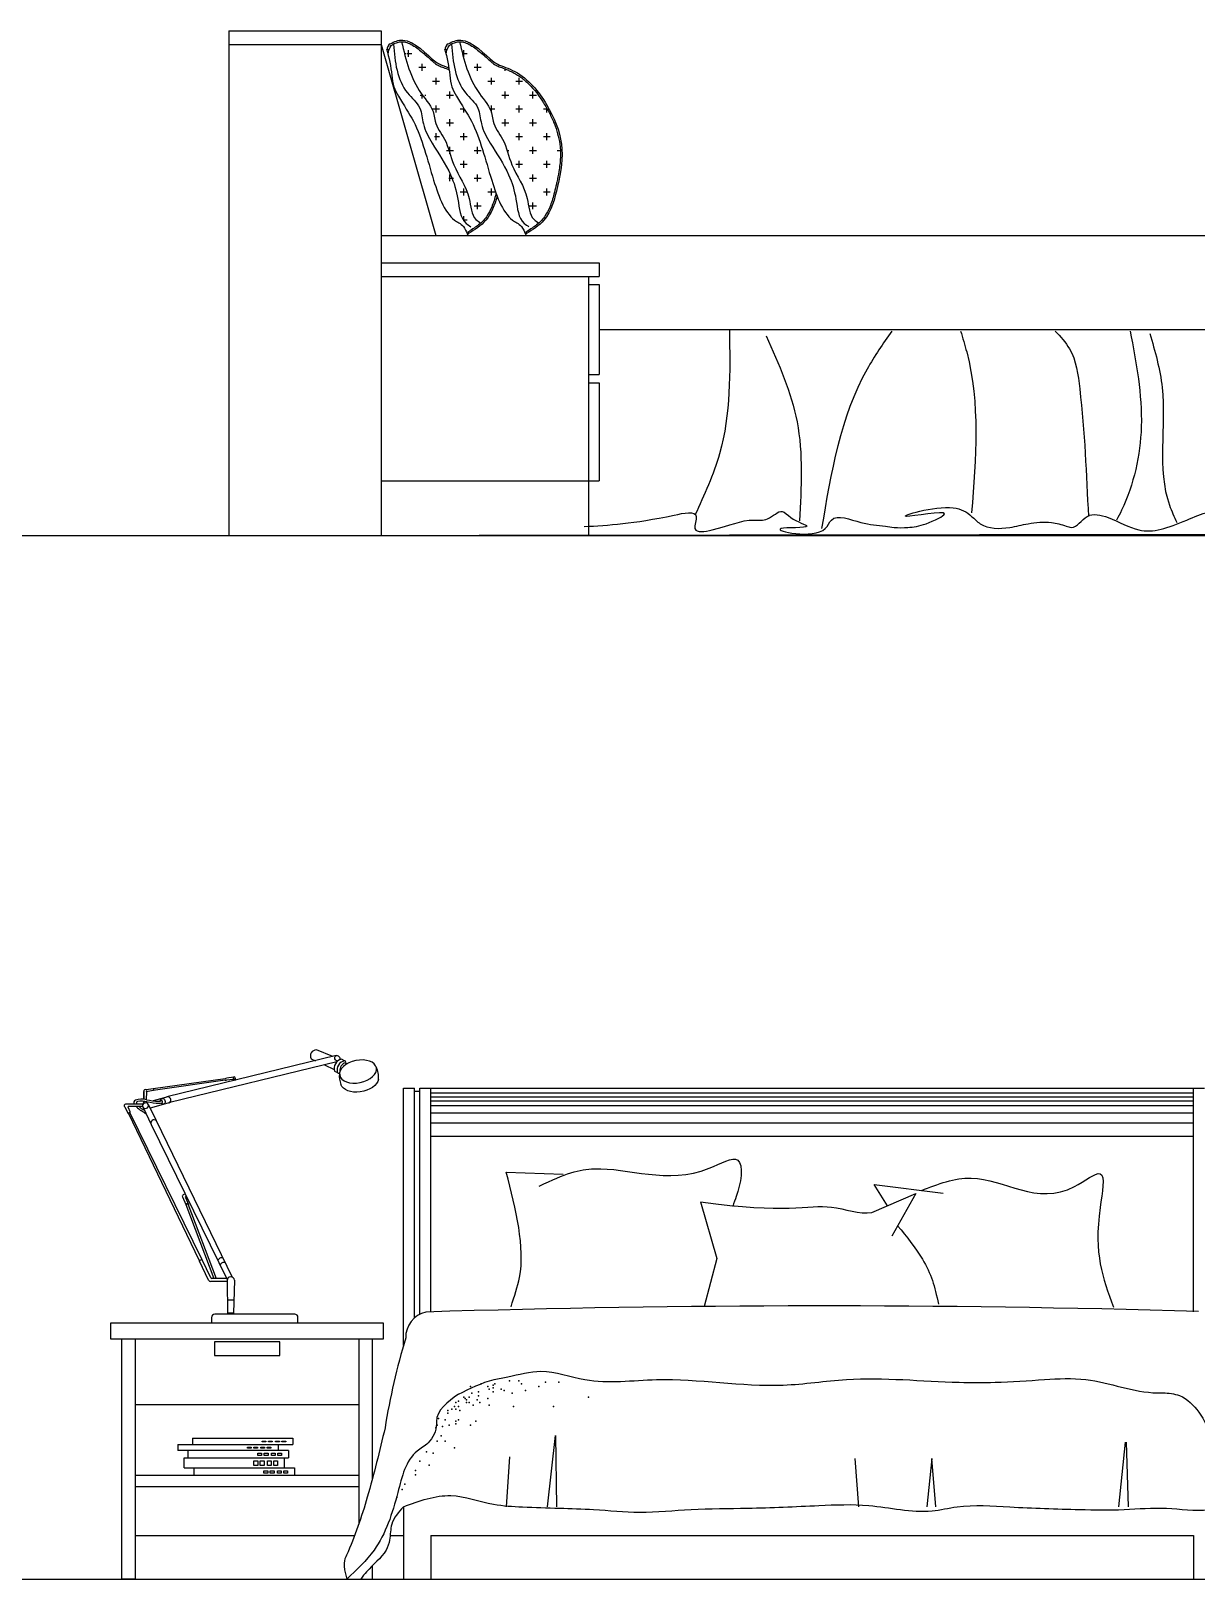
# Model space of a CAD drawing. Header units: inches. Extents: x 15.4 to 57.9, y 9.9 to 34.7.
# Drawn here: x 22.781 to 24.919, y 16.468 to 19.307 of the extents above; entities that cross this region are included whole.
import ezdxf

# ---------------------------------------------------------------- set-up
doc = ezdxf.new("R2010")
doc.units = ezdxf.units.IN
doc.header["$MEASUREMENT"] = 0
for name, color, linetype in [('02', 2, 'Continuous'), ('1', 1, 'Continuous'), ('8', 8, 'Continuous')]:
    doc.layers.add(name, color=color, linetype=linetype)
pattern_1 = [(0, (61.92323, 39.636936), (0.0254, 0.0254), [0.0127, -0.0381]), (90, (61.92958, 39.630586), (-0.0254, 0.0254), [0.0127, -0.0381])]

msp = doc.modelspace()

# ---------------------------------------------------------------- hatches: boundary and pattern name
at = {"layer": '8'}
h = msp.add_hatch(dxfattribs=at)
h.set_pattern_fill('CROSS', color=256, scale=0.004, style=0)
h.set_pattern_definition(pattern_1)
edge = h.paths.add_edge_path()
edge.add_spline(control_points=[(23.6066, 18.9555), (23.6035, 18.9574), (23.5886, 18.9664), (23.589, 19.0128), (23.5552, 19.0543), (23.546, 19.1067), (23.5227, 19.1332), (23.5209, 19.1656), (23.4811, 19.2062), (23.4694, 19.2543), (23.4615, 19.2877)], knot_values=[1.309463, 1.309463, 1.309463, 1.309463, 11.837597, 52.331836, 120.35659, 170.247473, 207.583573, 220.057949, 264.948163, 366.668034, 366.668034, 366.668034, 366.668034], degree=3, periodic=0)
edge.add_spline(control_points=[(23.5828, 18.9384), (23.586, 18.9404), (23.5893, 18.9424), (23.5982, 18.9483), (23.6037, 18.9522), (23.6103, 18.9584), (23.612, 18.9602), (23.6152, 18.9639), (23.6167, 18.9659), (23.6215, 18.9729), (23.6244, 18.9785), (23.63, 18.9919), (23.6324, 18.9999), (23.6347, 19.0084), (23.6348, 19.0089), (23.635, 19.0094)], knot_values=[415.793654, 415.793654, 415.793654, 415.793654, 427.406561, 427.406561, 448.734939, 448.734939, 456.663941, 456.663941, 464.592943, 464.592943, 483.760222, 483.760222, 507.973153, 507.973153, 509.467585, 509.467585, 509.467585, 509.467585], degree=3, periodic=0)
edge.add_spline(control_points=[(23.635, 19.0094), (23.632, 19.0173), (23.6166, 19.0647), (23.6022, 19.1274), (23.5688, 19.1758), (23.5517, 19.2061), (23.5506, 19.2225), (23.5492, 19.233), (23.5487, 19.2363)], knot_values=[45.401217, 45.401217, 45.401217, 45.401217, 68.949844, 181.668696, 235.384358, 252.798507, 274.574125, 284.484929, 284.484929, 284.484929, 284.484929], degree=3, periodic=0)
edge.add_spline(control_points=[(23.5487, 19.2363), (23.5452, 19.2377), (23.5418, 19.239), (23.5371, 19.2408), (23.5357, 19.2414), (23.5329, 19.2425), (23.5316, 19.2431), (23.5292, 19.2442), (23.5281, 19.2447), (23.5259, 19.2459), (23.5249, 19.2465), (23.5225, 19.2482), (23.5211, 19.2494), (23.5186, 19.2514), (23.5177, 19.2522), (23.5148, 19.2548), (23.5126, 19.2569), (23.5069, 19.2621), (23.5033, 19.2653), (23.4962, 19.2712), (23.4929, 19.2739), (23.4859, 19.2788), (23.4824, 19.2811), (23.4755, 19.2847), (23.472, 19.2861), (23.4675, 19.2872), (23.4664, 19.2874), (23.4642, 19.2877), (23.4631, 19.2878), (23.4618, 19.2877), (23.4617, 19.2877), (23.4615, 19.2877)], knot_values=[28.024725, 28.024725, 28.024725, 28.024725, 40.147936, 40.147936, 46.080892, 46.080892, 52.013849, 52.013849, 57.946806, 57.946806, 63.879763, 63.879763, 71.70601, 71.70601, 75.785767, 75.785767, 84.659232, 84.659232, 96.657768, 96.657768, 106.894771, 106.894771, 117.131775, 117.131775, 127.368778, 127.368778, 130.962498, 130.962498, 134.556217, 134.556217, 135.098208, 135.098208, 135.098208, 135.098208], degree=3, periodic=0)
h = msp.add_hatch(dxfattribs=at)
h.set_pattern_fill('CROSS', color=256, scale=0.004, style=0)
h.set_pattern_definition(pattern_1)
edge = h.paths.add_edge_path()
edge.add_spline(control_points=[(23.6892, 18.9384), (23.6925, 18.9404), (23.6957, 18.9424), (23.7047, 18.9483), (23.7102, 18.9522), (23.7168, 18.9584), (23.7185, 18.9602), (23.7217, 18.9639), (23.7232, 18.9659), (23.728, 18.9729), (23.7309, 18.9785), (23.7364, 18.9919), (23.7389, 18.9999), (23.7424, 19.0129), (23.7436, 19.018), (23.7453, 19.0254), (23.7458, 19.0279), (23.7478, 19.0369), (23.7491, 19.0433), (23.7515, 19.0584), (23.7525, 19.0669), (23.7532, 19.0837), (23.7529, 19.092), (23.75, 19.1127), (23.7465, 19.1254), (23.7389, 19.1444), (23.7359, 19.1507), (23.7311, 19.1601), (23.7294, 19.1632), (23.7258, 19.1695), (23.7239, 19.1726), (23.7142, 19.188), (23.7053, 19.1999), (23.6904, 19.2146), (23.6855, 19.2189), (23.6778, 19.2245), (23.6751, 19.2262), (23.6711, 19.2287), (23.6697, 19.2295), (23.6669, 19.231), (23.6655, 19.2317), (23.6619, 19.2334), (23.6597, 19.2344), (23.6532, 19.2372), (23.649, 19.2388), (23.6436, 19.2408), (23.6422, 19.2414), (23.6394, 19.2425), (23.6381, 19.2431), (23.6357, 19.2442), (23.6346, 19.2447), (23.6324, 19.2459), (23.6314, 19.2465), (23.629, 19.2482), (23.6275, 19.2494), (23.6251, 19.2514), (23.6242, 19.2522), (23.6213, 19.2548), (23.6191, 19.2569), (23.6134, 19.2621), (23.6098, 19.2653), (23.6027, 19.2712), (23.5993, 19.2739), (23.5924, 19.2788), (23.5889, 19.2811), (23.5819, 19.2847), (23.5785, 19.2861), (23.574, 19.2872), (23.5729, 19.2874), (23.5707, 19.2877), (23.5696, 19.2878), (23.5683, 19.2877), (23.5682, 19.2877), (23.568, 19.2877)], knot_values=[28.024725, 28.024725, 28.024725, 28.024725, 39.637632, 39.637632, 60.96601, 60.96601, 68.895012, 68.895012, 76.824014, 76.824014, 95.991293, 95.991293, 120.204224, 120.204224, 135.405068, 135.405068, 143.00549, 143.00549, 163.844443, 163.844443, 193.154913, 193.154913, 222.465383, 222.465383, 265.912615, 265.912615, 287.636231, 287.636231, 298.498039, 298.498039, 309.359847, 309.359847, 353.00415, 353.00415, 372.636688, 372.636688, 382.452957, 382.452957, 387.361091, 387.361091, 392.269226, 392.269226, 399.803991, 399.803991, 414.517313, 414.517313, 420.45027, 420.45027, 426.383226, 426.383226, 432.316183, 432.316183, 438.24914, 438.24914, 446.075387, 446.075387, 450.155144, 450.155144, 459.02861, 459.02861, 471.027145, 471.027145, 481.264149, 481.264149, 491.501152, 491.501152, 501.738155, 501.738155, 505.331875, 505.331875, 508.925595, 508.925595, 509.467585, 509.467585, 509.467585, 509.467585], degree=3, periodic=0)
edge.add_spline(control_points=[(23.568, 19.2877), (23.5759, 19.2543), (23.5876, 19.2062), (23.6274, 19.1656), (23.6292, 19.1332), (23.6525, 19.1067), (23.6617, 19.0543), (23.6955, 19.0128), (23.6951, 18.9664), (23.71, 18.9574), (23.7131, 18.9555)], knot_values=[1.309463, 1.309463, 1.309463, 1.309463, 103.029334, 147.919549, 160.393925, 197.730024, 247.620907, 315.645662, 356.1399, 366.668034, 366.668034, 366.668034, 366.668034], degree=3, periodic=0)

# ---------------------------------------------------------------- linework, layer by layer
at = {"layer": '02'}
for p, q in [((23.1442, 19.3074), (23.4242, 19.3074)), ((23.1442, 19.3074), (23.1442, 18.3824)), ((23.4242, 19.3074), (23.4242, 18.3824)), ((23.1442, 19.2824), (23.4242, 19.2824)), ((23.4242, 19.2824), (23.5243, 18.9324)), ((23.4242, 18.9324), (25.3173, 18.9324)), ((23.4242, 18.8824), (23.8242, 18.8824)), ((23.8242, 18.8824), (23.8242, 18.8574)), ((23.4242, 18.8574), (23.8242, 18.8574)), ((23.8042, 18.8574), (23.8042, 18.3824)), ((23.8042, 18.8424), (23.8242, 18.8424)), ((23.8242, 18.8424), (23.8242, 18.6774)), ((23.8242, 18.7599), (25.457, 18.7599)), ((23.8042, 18.6774), (23.8242, 18.6774)), ((23.8042, 18.6624), (23.8242, 18.6624)), ((23.8242, 18.6624), (23.8242, 18.4824)), ((23.4242, 18.4824), (23.8242, 18.4824)), ((23.1442, 18.3824), (25.6116, 18.3853)), ((23.3353, 17.4266), (23.3051, 17.4386)), ((23.3413, 17.4282), (23.0308, 17.3527)), ((23.3429, 17.417), (23.0363, 17.3423)), ((23.2955, 17.4225), (23.3035, 17.4188)), ((23.3201, 17.4112), (23.3379, 17.403)), ((23.3493, 17.421), (23.3483, 17.4214)), ((23.3568, 17.4188), (23.3511, 17.4216)), ((23.3585, 17.4151), (23.3619, 17.4134)), ((23.1379, 17.3858), (23.0057, 17.3672)), ((23.1375, 17.3833), (23.0059, 17.3645)), ((23.1534, 17.3888), (23.1399, 17.3869)), ((23.1523, 17.3847), (23.1402, 17.383)), ((23.3386, 17.3996), (23.3436, 17.3974)), ((22.988, 17.3624), (22.9877, 17.3483)), ((22.9886, 17.3625), (22.9884, 17.3482)), ((22.9935, 17.3618), (22.9928, 17.3476)), ((23.0057, 17.3672), (22.993, 17.3656)), ((23.0059, 17.3645), (22.9935, 17.3618)), ((23.0328, 17.3527), (23.0055, 17.3456)), ((23.4649, 16.8964), (23.4649, 17.3683)), ((23.4649, 17.3683), (23.4849, 17.3683)), ((23.4849, 16.9469), (23.4849, 17.3683)), ((23.4849, 17.3633), (23.4949, 17.3633)), ((23.4949, 17.3683), (24.9349, 17.3683)), ((23.4949, 16.9539), (23.4949, 17.3683)), ((23.5149, 16.9582), (23.5149, 17.3683)), ((23.5149, 17.36), (24.9149, 17.36)), ((23.5149, 17.3529), (24.9149, 17.3529)), ((24.9149, 16.9582), (24.9149, 17.3683)), ((22.9535, 17.3346), (22.9593, 17.3229)), ((22.9874, 17.3395), (22.955, 17.3394)), ((22.9596, 17.333), (22.963, 17.3256)), ((22.9864, 17.3348), (22.96, 17.3348)), ((23.0908, 17.0517), (22.9601, 17.3226)), ((22.9628, 17.3238), (22.9604, 17.3227)), ((23.0953, 17.0537), (22.9629, 17.3239)), ((22.9871, 17.3334), (23.0018, 17.3022)), ((22.9876, 17.3447), (22.9875, 17.3396)), ((22.9884, 17.3446), (22.9882, 17.3403)), ((22.9926, 17.3439), (22.9925, 17.3416)), ((22.9964, 17.3432), (22.9926, 17.3425)), ((22.9972, 17.3378), (23.0114, 17.309)), ((23.0366, 17.3425), (23, 17.3321)), ((23.5149, 17.3455), (24.9149, 17.3455)), ((23.5149, 17.3365), (24.9149, 17.3365)), ((23.5149, 17.3235), (24.9149, 17.3235)), ((23.0018, 17.3022), (23.1416, 17.0174)), ((23.0114, 17.309), (23.1507, 17.0219)), ((23.5149, 17.305), (24.9149, 17.305)), ((23.5149, 17.2808), (24.9149, 17.2808)), ((23.6535, 17.2148), (23.7582, 17.211)), ((24.329, 17.1919), (24.4553, 17.1761)), ((24.3531, 17.153), (24.329, 17.1919)), ((23.0593, 17.1694), (23.0656, 17.1553)), ((23.0642, 17.1747), (23.0609, 17.1727)), ((23.0647, 17.1681), (23.0705, 17.1552)), ((23.0666, 17.1702), (23.065, 17.1692)), ((23.0654, 17.1551), (23.1171, 17.0196)), ((23.0691, 17.1567), (23.1214, 17.0196)), ((23.0705, 17.1552), (23.0698, 17.1548)), ((24.0102, 17.1604), (24.0401, 17.0564)), ((24.3243, 17.1407), (24.4051, 17.1757)), ((24.4051, 17.1757), (24.3609, 17.0969)), ((23.1074, 17.0165), (23.0906, 17.0513)), ((23.1113, 17.021), (23.0958, 17.0536)), ((24.0401, 17.0564), (24.0165, 16.9682)), ((23.1414, 17.0143), (23.1111, 17.0143)), ((23.1402, 17.0196), (23.1133, 17.0196)), ((23.1414, 17.0157), (23.1423, 16.956)), ((23.1547, 17.0163), (23.1533, 16.956)), ((23.1547, 16.9796), (23.1414, 16.9796)), ((23.1533, 16.956), (23.1423, 16.956)), ((22.9728, 16.7883), (23.3831, 16.7883)), ((23.0778, 16.7265), (23.2617, 16.7265)), ((23.0778, 16.7265), (23.0778, 16.7153)), ((23.2617, 16.7265), (23.2617, 16.7153)), ((23.7433, 16.7316), (23.7285, 16.6009)), ((23.7462, 16.6009), (23.7445, 16.7316)), ((23.0509, 16.7153), (23.0509, 16.704)), ((23.0509, 16.7153), (23.2617, 16.7153)), ((23.2538, 16.704), (23.0509, 16.704)), ((23.07, 16.6904), (23.07, 16.704)), ((23.2347, 16.7153), (23.2347, 16.704)), ((23.2538, 16.704), (23.2538, 16.6904)), ((24.7774, 16.6009), (24.7901, 16.7191)), ((24.7912, 16.7191), (24.7951, 16.6009)), ((23.0627, 16.6904), (23.2538, 16.6904)), ((23.0627, 16.672), (23.0627, 16.6904)), ((23.0627, 16.672), (23.2649, 16.672)), ((23.0811, 16.6583), (23.0811, 16.672)), ((23.2465, 16.672), (23.2465, 16.6904)), ((23.2649, 16.672), (23.2649, 16.6583)), ((23.6539, 16.6009), (23.6604, 16.6923)), ((24.3008, 16.6009), (24.2936, 16.6896)), ((24.4346, 16.6896), (24.4253, 16.6009)), ((24.4419, 16.6009), (24.4346, 16.6896)), ((23.3831, 16.6583), (22.9728, 16.6583)), ((22.9728, 16.6383), (23.3831, 16.6383)), ((23.4649, 16.6009), (23.4649, 16.4683)), ((22.9728, 16.5483), (23.3755, 16.5483)), ((23.4406, 16.5483), (23.4649, 16.5483)), ((23.5149, 16.5483), (24.9149, 16.5483)), ((23.5149, 16.5483), (23.5149, 16.4683)), ((24.9149, 16.5483), (24.9149, 16.4683))]:
    msp.add_line(p, q, dxfattribs=at)
msp.add_lwpolyline([(23.2714, 16.9383), (23.2714, 16.9481, 0.414214), (23.2654, 16.9541), (23.1188, 16.9541, 0.414214), (23.1128, 16.9481), (23.1128, 16.9383)], format="xyb", dxfattribs=at)
for points in [[(22.9279, 16.9383), (23.4279, 16.9383), (23.4279, 16.9083), (22.9279, 16.9083)], [(23.1179, 16.8783), (23.2379, 16.8783), (23.2379, 16.9033), (23.1179, 16.9033)], [(23.1856, 16.7102), (23.1856, 16.7085), (23.1788, 16.7085), (23.1788, 16.7102)], [(23.1973, 16.7102), (23.1973, 16.7085), (23.1904, 16.7085), (23.1904, 16.7102)], [(23.2047, 16.6989), (23.2047, 16.6948), (23.1979, 16.6948), (23.1979, 16.6989)], [(23.2102, 16.7102), (23.2102, 16.7085), (23.2034, 16.7085), (23.2034, 16.7102)], [(23.2126, 16.7214), (23.2126, 16.7197), (23.2058, 16.7197), (23.2058, 16.7214)], [(23.2164, 16.6989), (23.2164, 16.6948), (23.2095, 16.6948), (23.2095, 16.6989)], [(23.2218, 16.7102), (23.2218, 16.7085), (23.215, 16.7085), (23.215, 16.7102)], [(23.2242, 16.7214), (23.2242, 16.7197), (23.2174, 16.7197), (23.2174, 16.7214)], [(23.2293, 16.6989), (23.2293, 16.6948), (23.2225, 16.6948), (23.2225, 16.6989)], [(23.2372, 16.7214), (23.2372, 16.7197), (23.2303, 16.7197), (23.2303, 16.7214)], [(23.2409, 16.6989), (23.2409, 16.6948), (23.2341, 16.6948), (23.2341, 16.6989)], [(23.2488, 16.7214), (23.2488, 16.7197), (23.2419, 16.7197), (23.2419, 16.7214)], [(23.1975, 16.6853), (23.1975, 16.6764), (23.1906, 16.6764), (23.1906, 16.6853)], [(23.2091, 16.6853), (23.2091, 16.6764), (23.2022, 16.6764), (23.2022, 16.6853)], [(23.2158, 16.6669), (23.2158, 16.6628), (23.209, 16.6628), (23.209, 16.6669)], [(23.2221, 16.6853), (23.2221, 16.6764), (23.2152, 16.6764), (23.2152, 16.6853)], [(23.2274, 16.6669), (23.2274, 16.6628), (23.2206, 16.6628), (23.2206, 16.6669)], [(23.2337, 16.6853), (23.2337, 16.6764), (23.2268, 16.6764), (23.2268, 16.6853)], [(23.2404, 16.6669), (23.2404, 16.6628), (23.2336, 16.6628), (23.2336, 16.6669)], [(23.252, 16.6669), (23.252, 16.6628), (23.2452, 16.6628), (23.2452, 16.6669)]]:
    msp.add_lwpolyline(points, close=True, dxfattribs=at)
for points in [[(22.9728, 16.9083), (22.9728, 16.4683), (22.9479, 16.4683), (22.9479, 16.9083)], [(23.3831, 16.9083), (23.3831, 16.5692)], [(23.4079, 16.652), (23.4079, 16.9083)], [(23.3866, 16.4683), (23.4079, 16.4683), (23.4079, 16.4928)]]:
    msp.add_lwpolyline(points, dxfattribs=at)
for centre, radius, start, end in [((23.4452, 19.275), 0.01, 118.3003, 192.1321), ((23.5516, 19.275), 0.01, 118.3003, 192.1321), ((23.305, 17.4278), 0.0109, 89.5478, 208.8304), ((23.3552, 17.4046), 0.0174, 103.8611, 196.9211), ((23.3605, 17.4017), 0.0175, 102.3498, 194.253), ((23.3624, 17.4014), 0.0142, 104.9985, 186.9729), ((23.3567, 17.4164), 0.00241, 328.5533, 89.3287), ((23.373, 17.3875), 0.0464, 356.8111, 25.5239), ((23.1402, 17.3951), 0.0121, 257.3904, 270.2793), ((23.1418, 17.3814), 0.00584, 109.3243, 131.9361), ((23.1635, 17.3858), 0.0113, 173.1101, 198.4555), ((23.1543, 17.3871), 0.00197, 53.8832, 333.4614), ((23.1513, 17.3847), 0.00572, 341.8033, 43.0513), ((23.3469, 17.4004), 0.00444, 222.1294, 280.1096), ((23.3868, 17.3906), 0.0396, 173.4087, 202.5059), ((22.9849, 17.3129), 0.0356, 76.0154, 109.2331), ((22.9912, 17.3634), 0.0028, 324.8981, 200.0061), ((23.0355, 17.5826), 0.239, 259.8633, 265.1822), ((23.0341, 17.3477), 0.00591, 123.6997, 133.7284), ((23.0321, 17.3467), 0.00613, 314.0562, 101.8337), ((22.9553, 17.3366), 0.00274, 97.1471, 228.5019), ((22.9604, 17.3337), 0.00113, 111.4797, 223.9566), ((22.96, 17.3235), 0.00094, 222.6405, 297.8786), ((22.9621, 17.3248), 0.00124, 306.4157, 41.512), ((22.9744, 17.3422), 0.00448, 106.8949, 217.9281), ((23.0044, 17.3616), 0.0401, 221.985, 240.2199), ((22.9772, 17.3414), 0.0025, 97.0554, 230.5142), ((23.0033, 17.3595), 0.0341, 215.9279, 216.0397), ((22.9848, 17.3072), 0.0376, 74.6307, 102.1677), ((23.0033, 17.3595), 0.0341, 226.4396, 243.837), ((22.9449, 17.2613), 0.0766, 50.8464, 58.8795), ((22.9511, 17.2632), 0.0754, 59.224, 60.5413), ((23.0336, 17.5724), 0.2322, 260.3775, 265.7731), ((23.0158, 17.3552), 0.0107, 268.089, 297.6234), ((23.0131, 17.3979), 0.0572, 273.3522, 279.0416), ((23.0205, 17.3433), 0.00248, 311.448, 83.5097), ((23.0341, 17.3477), 0.00591, 270.999, 292.1901), ((23.0074, 17.3044), 0.00607, 49.4297, 201.0433), ((23.0614, 17.1704), 0.00232, 101.7809, 206.7908), ((23.0655, 17.1685), 0.000885, 126.6913, 204.6731), ((23.0948, 17.0487), 0.00501, 79.1449, 148.5403), ((23.1313, 17.0502), 0.00719, 70.8031, 162.4181), ((23.135, 17.0424), 0.00674, 65.8726, 164.9538), ((23.1104, 17.0174), 0.00316, 196.0464, 281.2833), ((23.1133, 17.0217), 0.00205, 200.6503, 270.4876), ((23.1481, 17.016), 0.00665, 2.4805, 182.2875), ((23.143, 16.9551), 0.00118, 126.7766, 233.2234), ((23.1527, 16.9551), 0.00114, 303.9492, 56.0508), ((23.517, 16.9113), 0.048, 103.4408, 181.0894), ((24.234, -6.666), 23.6352, 88.32723, 91.76535), ((24.645, 16.5533), 1.229, 163.1078, 170.9902)]:
    msp.add_arc(centre, radius, start, end, dxfattribs=at)
at = {"layer": '02', "extrusion": (0, 0, -1)}
for centre, major_axis, ratio, start_param, end_param in [((23.3435, 17.4233), (-0.00298, 0.00451), 0.809131, 3.667654, 8.937188), ((23.3846, 17.3836), (0.0348, 0.0067), 0.61698, 0.244805, 3.071609), ((23.0058, 17.3658), (-0.0001, 0.00136), 0.358348, -0.037175, 3.141593), ((23.0233, 17.3445), (-0.00143, 0.00524), 0.792554, -1.270546, 4.244127)]:
    msp.add_ellipse(centre, major_axis=major_axis, ratio=ratio, start_param=start_param, end_param=end_param, dxfattribs=at)
for centre, major_axis, ratio in [((23.3816, 17.3991), (0.0337, 0.0068), 0.59608), ((22.9917, 17.3365), (0.00535, 0.00173), 0.900692), ((23.0672, 17.1559), (0.00181, 0.00085), 0.148052)]:
    msp.add_ellipse(centre, major_axis=major_axis, ratio=ratio, dxfattribs=at)
at = {"layer": '02'}
for points, knots in [([(23.4369, 19.2651), (23.4379, 19.2759), (23.4432, 19.2819), (23.4453, 19.2829), (23.4466, 19.2836), (23.4506, 19.2854), (23.4532, 19.2863), (23.4579, 19.2874), (23.4599, 19.2877), (23.4631, 19.2878), (23.4642, 19.2877), (23.4664, 19.2874), (23.4675, 19.2872), (23.472, 19.2861), (23.4755, 19.2847), (23.4824, 19.2811), (23.4859, 19.2788), (23.4929, 19.2739), (23.4962, 19.2712), (23.5033, 19.2653), (23.5069, 19.2621), (23.5126, 19.2569), (23.5148, 19.2548), (23.5177, 19.2522), (23.5186, 19.2514), (23.5211, 19.2494), (23.5225, 19.2482), (23.5249, 19.2465), (23.5259, 19.2459), (23.5281, 19.2447), (23.5292, 19.2442), (23.5316, 19.2431), (23.5329, 19.2425), (23.5357, 19.2414), (23.5371, 19.2408), (23.5418, 19.239), (23.5452, 19.2377), (23.5487, 19.2363)], [6.818788, 6.818788, 6.818788, 6.818788, 8.946397, 8.946397, 13.201616, 13.201616, 21.712054, 21.712054, 28.566715, 28.566715, 32.160435, 32.160435, 35.754155, 35.754155, 45.991158, 45.991158, 56.228161, 56.228161, 66.465164, 66.465164, 78.4637, 78.4637, 87.337166, 87.337166, 91.416922, 91.416922, 99.24317, 99.24317, 105.176127, 105.176127, 111.109083, 111.109083, 117.04204, 117.04204, 122.974997, 122.974997, 135.098208, 135.098208, 135.098208, 135.098208]), ([(23.4404, 19.2838), (23.4482, 19.2879), (23.4754, 19.2996), (23.5175, 19.2545), (23.5308, 19.2462), (23.5418, 19.2423), (23.5482, 19.2397)], [6.818788, 6.818788, 6.818788, 6.818788, 30.290618, 91.962417, 111.22955, 133.181921, 133.181921, 133.181921, 133.181921]), ([(23.4465, 19.2835), (23.4493, 19.2506), (23.4538, 19.2055), (23.4984, 19.1699), (23.4997, 19.1331), (23.5219, 19.0931), (23.5514, 19.0505), (23.5665, 19.0003), (23.569, 18.9606), (23.5856, 18.9503), (23.5887, 18.9484)], [2.413853, 2.413853, 2.413853, 2.413853, 96.01452, 131.456487, 161.229379, 200.267619, 267.513449, 314.11118, 361.03233, 371.560464, 371.560464, 371.560464, 371.560464]), ([(23.4615, 19.2877), (23.4694, 19.2543), (23.4811, 19.2062), (23.5209, 19.1656), (23.5227, 19.1332), (23.546, 19.1067), (23.5552, 19.0543), (23.589, 19.0128), (23.5886, 18.9664), (23.6035, 18.9574), (23.6066, 18.9555)], [1.309463, 1.309463, 1.309463, 1.309463, 103.029334, 147.919549, 160.393925, 197.730024, 247.620907, 315.645662, 356.1399, 366.668034, 366.668034, 366.668034, 366.668034]), ([(23.5434, 19.2651), (23.5444, 19.2759), (23.5497, 19.2819), (23.5517, 19.2829), (23.5531, 19.2836), (23.5571, 19.2854), (23.5597, 19.2863), (23.5644, 19.2874), (23.5664, 19.2877), (23.5696, 19.2878), (23.5707, 19.2877), (23.5729, 19.2874), (23.574, 19.2872), (23.5785, 19.2861), (23.5819, 19.2847), (23.5889, 19.2811), (23.5924, 19.2788), (23.5993, 19.2739), (23.6027, 19.2712), (23.6098, 19.2653), (23.6134, 19.2621), (23.6191, 19.2569), (23.6213, 19.2548), (23.6242, 19.2522), (23.6251, 19.2514), (23.6275, 19.2494), (23.629, 19.2482), (23.6314, 19.2465), (23.6324, 19.2459), (23.6346, 19.2447), (23.6357, 19.2442), (23.6381, 19.2431), (23.6394, 19.2425), (23.6422, 19.2414), (23.6436, 19.2408), (23.649, 19.2388), (23.6532, 19.2372), (23.6597, 19.2344), (23.6619, 19.2334), (23.6655, 19.2317), (23.6669, 19.231), (23.6697, 19.2295), (23.6711, 19.2287), (23.6751, 19.2262), (23.6778, 19.2245), (23.6855, 19.2189), (23.6904, 19.2146), (23.7053, 19.1999), (23.7142, 19.188), (23.7239, 19.1726), (23.7258, 19.1695), (23.7294, 19.1632), (23.7311, 19.1601), (23.7359, 19.1507), (23.7389, 19.1444), (23.7465, 19.1254), (23.75, 19.1127), (23.7529, 19.092), (23.7532, 19.0837), (23.7525, 19.0669), (23.7515, 19.0584), (23.7491, 19.0433), (23.7478, 19.0369), (23.7458, 19.0279), (23.7453, 19.0254), (23.7436, 19.018), (23.7424, 19.0129), (23.7389, 18.9999), (23.7364, 18.9919), (23.7309, 18.9785), (23.728, 18.9729), (23.7232, 18.9659), (23.7217, 18.9639), (23.7185, 18.9602), (23.7168, 18.9584), (23.7102, 18.9522), (23.7047, 18.9483), (23.6957, 18.9424), (23.6925, 18.9404), (23.6892, 18.9384)], [6.818788, 6.818788, 6.818788, 6.818788, 8.946397, 8.946397, 13.201616, 13.201616, 21.712054, 21.712054, 28.566715, 28.566715, 32.160435, 32.160435, 35.754155, 35.754155, 45.991158, 45.991158, 56.228161, 56.228161, 66.465164, 66.465164, 78.4637, 78.4637, 87.337166, 87.337166, 91.416922, 91.416922, 99.24317, 99.24317, 105.176127, 105.176127, 111.109083, 111.109083, 117.04204, 117.04204, 122.974997, 122.974997, 137.688319, 137.688319, 145.223084, 145.223084, 150.131218, 150.131218, 155.039353, 155.039353, 164.855622, 164.855622, 184.48816, 184.48816, 228.132463, 228.132463, 238.994271, 238.994271, 249.856079, 249.856079, 271.579695, 271.579695, 315.026927, 315.026927, 344.337397, 344.337397, 373.647867, 373.647867, 394.48682, 394.48682, 402.087242, 402.087242, 417.288086, 417.288086, 441.501017, 441.501017, 460.668296, 460.668296, 468.597298, 468.597298, 476.5263, 476.5263, 497.854678, 497.854678, 509.467585, 509.467585, 509.467585, 509.467585]), ([(23.5469, 19.2838), (23.5547, 19.2879), (23.5819, 19.2996), (23.624, 19.2545), (23.6395, 19.2449), (23.6853, 19.2305), (23.7316, 19.1739), (23.7621, 19.098), (23.7509, 19.0317), (23.7325, 18.9617), (23.7024, 18.943), (23.6908, 18.9358)], [6.818788, 6.818788, 6.818788, 6.818788, 30.290618, 91.962417, 111.22955, 149.902346, 233.638105, 316.044609, 402.247564, 468.356237, 509.467585, 509.467585, 509.467585, 509.467585]), ([(23.553, 19.2835), (23.5558, 19.2506), (23.5603, 19.2055), (23.6049, 19.1699), (23.6062, 19.1331), (23.6284, 19.0931), (23.6579, 19.0505), (23.673, 19.0003), (23.6755, 18.9606), (23.6921, 18.9503), (23.6952, 18.9484)], [2.413853, 2.413853, 2.413853, 2.413853, 96.01452, 131.456487, 161.229379, 200.267619, 267.513449, 314.11118, 361.03233, 371.560464, 371.560464, 371.560464, 371.560464]), ([(23.568, 19.2877), (23.5759, 19.2543), (23.5876, 19.2062), (23.6274, 19.1656), (23.6292, 19.1332), (23.6525, 19.1067), (23.6617, 19.0543), (23.6955, 19.0128), (23.6951, 18.9664), (23.71, 18.9574), (23.7131, 18.9555)], [1.309463, 1.309463, 1.309463, 1.309463, 103.029334, 147.919549, 160.393925, 197.730024, 247.620907, 315.645662, 356.1399, 366.668034, 366.668034, 366.668034, 366.668034]), ([(23.4338, 19.2749), (23.4387, 19.2575), (23.4432, 19.235), (23.4452, 19.2061), (23.4623, 19.1758), (23.4958, 19.1274), (23.5151, 19.0427), (23.5451, 18.9616), (23.5765, 18.9519), (23.5835, 18.9305), (23.584, 18.9366), (23.5842, 18.9386)], [8.179161, 8.179161, 8.179161, 8.179161, 55.312021, 77.087639, 94.501789, 148.217451, 260.936303, 351.154644, 375.450874, 384.772616, 389.297244, 389.297244, 389.297244, 389.297244]), ([(23.5403, 19.2749), (23.5452, 19.2575), (23.5497, 19.235), (23.5517, 19.2061), (23.5688, 19.1758), (23.6022, 19.1274), (23.6216, 19.0427), (23.6516, 18.9616), (23.683, 18.9519), (23.69, 18.9305), (23.6905, 18.9366), (23.6907, 18.9386)], [8.179161, 8.179161, 8.179161, 8.179161, 55.312021, 77.087639, 94.501789, 148.217451, 260.936303, 351.154644, 375.450874, 384.772616, 389.297244, 389.297244, 389.297244, 389.297244]), ([(23.635, 19.0094), (23.6348, 19.0089), (23.6347, 19.0084), (23.6324, 18.9999), (23.63, 18.9919), (23.6244, 18.9785), (23.6215, 18.9729), (23.6167, 18.9659), (23.6152, 18.9639), (23.612, 18.9602), (23.6103, 18.9584), (23.6037, 18.9522), (23.5982, 18.9483), (23.5893, 18.9424), (23.586, 18.9404), (23.5828, 18.9384)], [415.793654, 415.793654, 415.793654, 415.793654, 417.288086, 417.288086, 441.501017, 441.501017, 460.668296, 460.668296, 468.597298, 468.597298, 476.5263, 476.5263, 497.854678, 497.854678, 509.467585, 509.467585, 509.467585, 509.467585]), ([(23.6368, 19.0046), (23.6323, 18.9883), (23.6211, 18.9586), (23.5959, 18.943), (23.5843, 18.9358)], [419.804821, 419.804821, 419.804821, 419.804821, 468.356237, 509.467585, 509.467585, 509.467585, 509.467585]), ([(23.714, 17.1891), (23.7619, 17.2123), (23.8446, 17.2372), (23.9691, 17.1824), (24.0947, 17.2591), (24.0822, 17.182), (24.071, 17.1588), (24.0695, 17.1516)], [0, 0, 0, 0, 94.832776, 306.068678, 364.890597, 434.958966, 454.581482, 454.581482, 454.581482, 454.581482]), ([(23.6625, 16.9674), (23.6683, 16.9882), (23.6942, 17.0556), (23.6711, 17.1459), (23.6535, 17.2148)], [7.674517, 7.674517, 7.674517, 7.674517, 71.839252, 278.85274, 278.85274, 278.85274, 278.85274]), ([(24.4154, 17.1811), (24.4459, 17.1927), (24.5382, 17.2276), (24.6439, 17.1381), (24.7587, 17.2344), (24.7263, 17.0757), (24.748, 17.022), (24.7676, 16.9667)], [0, 0, 0, 0, 93.944454, 284.056766, 336.996493, 400.058026, 602.872784, 602.872784, 602.872784, 602.872784]), ([(24.0102, 17.1604), (24.167, 17.1373), (24.2296, 17.1662), (24.3017, 17.1368), (24.3243, 17.1407)], [0, 0, 0, 0, 158.872895, 249.944149, 249.944149, 249.944149, 249.944149]), ([(24.3717, 17.1161), (24.3884, 17.0966), (24.429, 17.0436), (24.4398, 17.0057), (24.4466, 16.9723)], [15.618946, 15.618946, 15.618946, 15.618946, 87.696992, 187.770412, 187.770412, 187.770412, 187.770412]), ([(23.4312, 16.7457), (23.421, 16.7032), (23.4021, 16.6239), (23.3731, 16.5376), (23.3525, 16.4956), (23.3611, 16.4683)], [0, 0, 0, 0, 131.323045, 244.492167, 271.726721, 271.726721, 271.726721, 271.726721])]:
    msp.add_open_spline(points, degree=3, knots=knots, dxfattribs=at)
for points in [[(24.0631, 18.7593), (24.045, 18.5322), (23.9999, 18.4195)], [(24.3609, 18.7571), (24.3157, 18.6872), (24.2322, 18.3947)], [(24.4872, 18.7571), (24.4985, 18.7187), (24.5075, 18.424)], [(24.6609, 18.7571), (24.6871, 18.7247), (24.706, 18.6511), (24.7218, 18.4172)], [(24.7985, 18.7571), (24.8188, 18.5818), (24.7827, 18.4285), (24.7737, 18.4105)], [(24.8346, 18.7526), (24.8572, 18.6534), (24.8707, 18.4375), (24.8842, 18.406)], [(23.7966, 18.3985), (23.9615, 18.4195), (24.0021, 18.4172), (23.9999, 18.3947), (24.0315, 18.3924), (24.1082, 18.4105), (24.133, 18.4127), (24.1601, 18.4263), (24.1758, 18.415), (24.2052, 18.3992), (24.1578, 18.3947), (24.239, 18.3947), (24.2503, 18.4105), (24.3044, 18.406), (24.3496, 18.3992), (24.3653, 18.397), (24.3902, 18.397), (24.424, 18.4037), (24.4578, 18.4218), (24.3879, 18.4172), (24.4736, 18.433), (24.5075, 18.4172), (24.5233, 18.4037), (24.5774, 18.397), (24.6113, 18.4037), (24.6541, 18.406), (24.6812, 18.3992), (24.6902, 18.397), (24.7195, 18.4172), (24.7579, 18.415), (24.8143, 18.3924), (24.9023, 18.4105), (24.97, 18.4127), (24.97, 18.4015), (24.9632, 18.3992), (24.997, 18.4037), (25.0512, 18.4263), (25.0647, 18.4308), (25.0602, 18.3902), (25.0692, 18.3992), (25.173, 18.4037), (25.1843, 18.4308), (25.2091, 18.4218), (25.279, 18.406), (25.3879, 18.4062), (25.4009, 18.4161), (25.4212, 18.4218), (25.3933, 18.4082), (25.452, 18.3992), (25.4881, 18.4127), (25.4497, 18.442), (25.5107, 18.4375), (25.5265, 18.4195), (25.5355, 18.397), (25.5513, 18.415), (25.54, 18.5931), (25.5377, 18.6968)], [(23.5657, 16.8072), (23.6314, 16.8342), (23.6566, 16.8393), (23.7172, 16.8494), (23.798, 16.8342), (23.9293, 16.8342), (24.1617, 16.8241), (24.2778, 16.8342), (24.4849, 16.8292), (24.5506, 16.8292), (24.6415, 16.8342), (24.7173, 16.8342), (24.8486, 16.8098), (24.8587, 16.8098), (24.889, 16.8047), (24.9243, 16.7744), (24.9487, 16.7269), (25.0189, 16.5439), (25.1093, 16.4683)], [(23.5657, 16.8072), (23.5253, 16.7572), (23.5253, 16.7528), (23.5101, 16.7181), (23.4899, 16.703), (23.4546, 16.6273), (23.4109, 16.5214), (23.3611, 16.4683)], [(23.4649, 16.6009), (23.552, 16.6214), (23.6303, 16.6056), (23.6834, 16.6007), (23.7511, 16.5983), (23.8139, 16.5959), (23.8985, 16.5911), (23.9927, 16.5959), (24.0966, 16.5983), (24.2271, 16.6032), (24.3189, 16.6032), (24.4349, 16.5935), (24.4808, 16.6007), (24.5774, 16.6007), (24.7055, 16.5959), (24.7876, 16.5959), (24.8649, 16.5983), (24.9424, 16.5959), (24.9649, 16.6009)], [(23.4649, 16.6009), (23.4434, 16.5689), (23.4395, 16.5399), (23.4329, 16.5214), (23.3972, 16.4818), (23.3866, 16.4683)]]:
    msp.add_spline(points, degree=3, dxfattribs=at)
at = {"layer": '02', "start_tangent": (-0.235545, 0.971863)}
msp.add_spline([(24.1308, 18.7481), (24.1871, 18.5908), (24.1916, 18.409)], degree=3, dxfattribs=at)
at = {"layer": '02'}
for p in [(23.588, 16.8217), (23.5905, 16.8095), (23.6028, 16.8119), (23.6077, 16.8266), (23.62, 16.8217), (23.6224, 16.8168), (23.6298, 16.8242), (23.6298, 16.8193), (23.6298, 16.8119), (23.6323, 16.8266), (23.6445, 16.8168), (23.6495, 16.8144), (23.6593, 16.8316), (23.6642, 16.8095), (23.6765, 16.8316), (23.6814, 16.8266), (23.6888, 16.8144), (23.7133, 16.8217), (23.7256, 16.8291), (23.7502, 16.8291), (23.5536, 16.78), (23.5585, 16.7849), (23.561, 16.7923), (23.561, 16.78), (23.5659, 16.7947), (23.5659, 16.7849), (23.5757, 16.8021), (23.5782, 16.7996), (23.5807, 16.7972), (23.5807, 16.7923), (23.5856, 16.8021), (23.5856, 16.7923), (23.5929, 16.7874), (23.6003, 16.7972), (23.6028, 16.8046), (23.6052, 16.7923), (23.62, 16.7996), (23.6224, 16.7874), (23.6667, 16.7849), (23.7404, 16.7849), (23.8042, 16.8021), (23.5291, 16.7628), (23.5413, 16.7604), (23.5463, 16.7775), (23.5463, 16.7726), (23.561, 16.7579), (23.561, 16.753), (23.5659, 16.7604), (23.5684, 16.7775), (23.5979, 16.7579), (23.5241, 16.7456), (23.5266, 16.7505), (23.534, 16.7309), (23.5364, 16.7481), (23.5487, 16.7505), (23.588, 16.7505), (23.507, 16.7014), (23.5192, 16.699), (23.5266, 16.7211), (23.5413, 16.7211), (23.5585, 16.7088), (23.4873, 16.6671), (23.4947, 16.6843), (23.5119, 16.6769), (23.4676, 16.6425), (23.4873, 16.6597), (23.4529, 16.618), (23.4627, 16.6327)]:
    msp.add_point(p, dxfattribs=at)
at = {"layer": '1'}
for p, q in [((15.7844, 18.3824), (36.0806, 18.3824)), ((15.7844, 16.4683), (36.0806, 16.4683))]:
    msp.add_line(p, q, dxfattribs=at)

doc.saveas('drawing.dxf')
